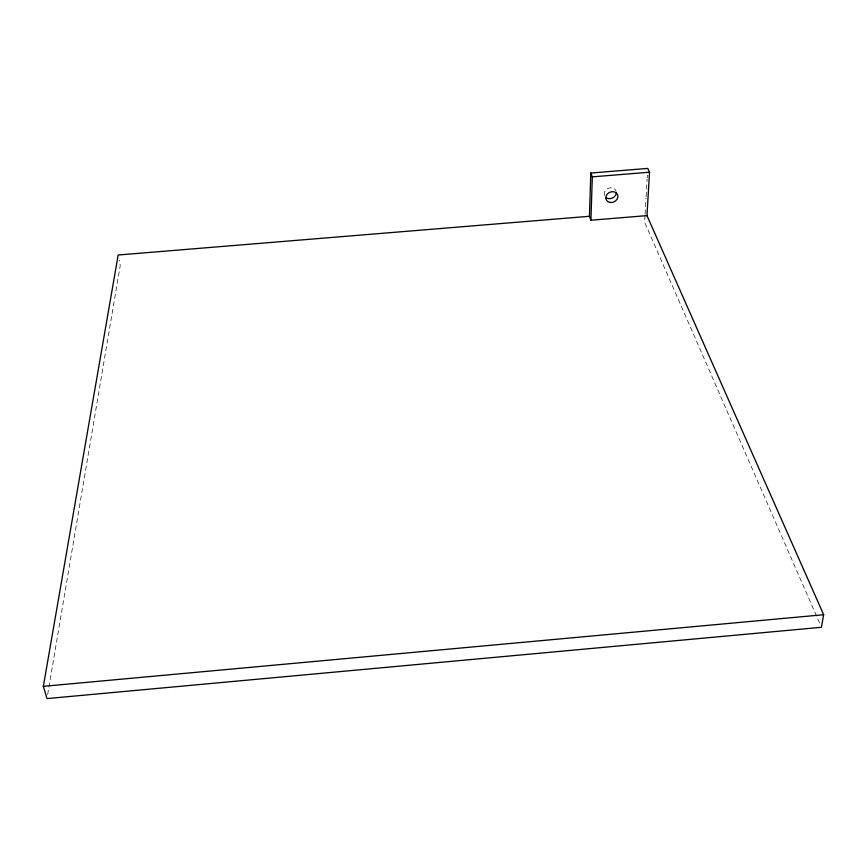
<?xml version="1.0" encoding="UTF-8"?>
<svg xmlns="http://www.w3.org/2000/svg" width="867" height="867" viewBox="0 0 867 867"><rect width="100%" height="100%" fill="white"/><g stroke="black" fill="none" stroke-linecap="round" stroke-linejoin="round"><path stroke-width="0.65" stroke-dasharray="4.33 3.25" d="M645.026 215.515L644.636 222.245L820.345 624.814M645.102 214.171L646.034 198.023M646.11 196.679L647.129 179.176M647.205 177.833L647.356 175.145M47.652 694.586L120.242 265.454L119.213 260.23M604.472 195.433A6.199 5.245 -24.8 0 1 608.526 188.258A6.199 5.245 -24.8 0 1 616.058 191.033"/><path stroke-width="1.3" d="M589.441 216.284L590.795 173.042L647.747 168.415L649.535 172.208L646.977 215.612L823.65 614.725L821.428 627.285L46.981 698.585L43.35 686.339L118.172 255.006L589.441 216.284L590.915 220.229L646.977 215.612M590.915 220.229L592.313 176.857L590.795 173.042M43.35 686.339L823.65 614.725M592.313 176.857L649.535 172.208M616.307 192.387A6.199 5.245 -24.8 0 1 612.731 197.849A6.199 5.245 -24.8 0 1 606.12 197.622M610.433 202.51A6.232 5.267 -24.7 0 0 617.672 194.902A6.232 5.267 -24.7 0 0 607.442 193.883A6.232 5.267 -24.7 0 0 610.433 202.51"/></g></svg>
